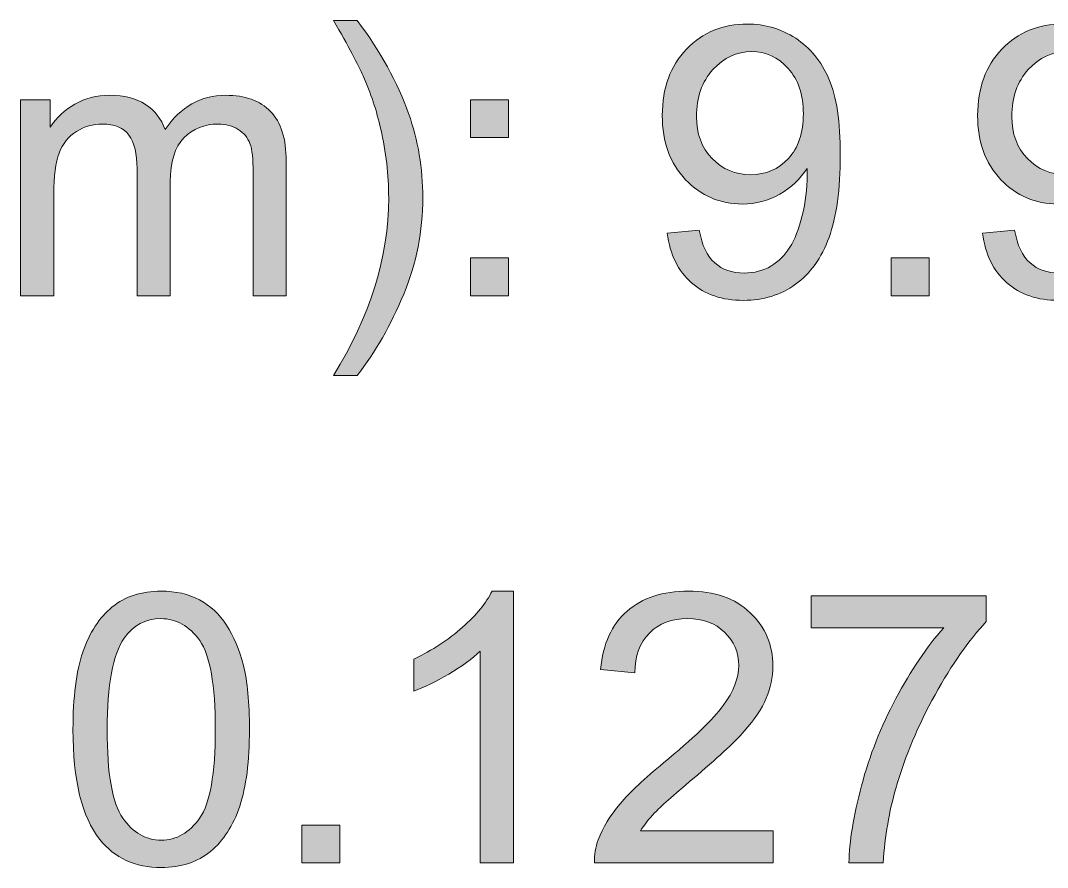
# Model space of a CAD drawing. Header units: inches. Extents: x 0.2 to 13, y -17.3 to -0.1.
# Drawn here: x 1.5497 to 2.0024, y -2.4678 to -2.0945 of the extents above; entities that cross this region are included whole.
import ezdxf

# ---------------------------------------------------------------- set-up
doc = ezdxf.new("R2010")
doc.units = ezdxf.units.IN
doc.header["$MEASUREMENT"] = 0
doc.layers.add('Layer 1', color=7, linetype='Continuous')

# ---------------------------------------------------------------- blocks, each defined once
blk = doc.blocks.new('block 10')
at = {"layer": 'Layer 1', "true_color": 0xffffff}
h = blk.add_hatch(color=7, dxfattribs=at)
h.dxf.hatch_style = 2
edge = h.paths.add_edge_path()
edge.add_spline(control_points=[(1.69817, -2.25089), (1.69817, -2.25089), (1.68768, -2.25089), (1.68768, -2.25089), (1.7039, -2.22485), (1.71201, -2.19878), (1.71201, -2.17268), (1.71201, -2.16248), (1.71084, -2.15236), (1.70851, -2.14233), (1.70667, -2.13419), (1.70409, -2.12638), (1.70078, -2.11889), (1.69866, -2.11401), (1.6943, -2.10587), (1.68768, -2.09448), (1.68768, -2.09448), (1.69817, -2.09448), (1.69817, -2.09448), (1.70837, -2.10809), (1.71592, -2.12177), (1.7208, -2.13549), (1.72498, -2.14732), (1.72706, -2.15969), (1.72706, -2.1726), (1.72706, -2.18725), (1.72426, -2.20141), (1.71864, -2.21508), (1.71303, -2.22875), (1.7062, -2.24069), (1.69817, -2.25089)], knot_values=[0, 0, 0, 0, 1, 1, 1, 2, 2, 2, 3, 3, 3, 4, 4, 4, 5, 5, 5, 6, 6, 6, 7, 7, 7, 8, 8, 8, 9, 9, 9, 10, 10, 10, 10], degree=3, periodic=1)
h = blk.add_hatch(color=7, dxfattribs=at)
h.dxf.hatch_style = 2
edge = h.paths.add_edge_path()
edge.add_spline(control_points=[(1.83481, -2.18823), (1.83481, -2.18823), (1.84889, -2.18692), (1.84889, -2.18692), (1.85008, -2.19354), (1.85236, -2.19834), (1.85573, -2.20133), (1.85909, -2.20431), (1.8634, -2.2058), (1.86867, -2.2058), (1.87317, -2.2058), (1.87712, -2.20477), (1.88051, -2.20271), (1.8839, -2.20065), (1.88668, -2.1979), (1.88885, -2.19445), (1.89102, -2.19101), (1.89284, -2.18635), (1.8943, -2.18049), (1.89577, -2.17464), (1.8965, -2.16867), (1.8965, -2.16259), (1.8965, -2.16194), (1.89647, -2.16096), (1.89642, -2.15966), (1.89349, -2.16433), (1.88949, -2.16811), (1.88441, -2.17101), (1.87934, -2.17392), (1.87385, -2.17537), (1.86793, -2.17537), (1.85806, -2.17537), (1.8497, -2.17179), (1.84287, -2.16463), (1.83603, -2.15746), (1.83261, -2.14802), (1.83261, -2.13631), (1.83261, -2.12421), (1.83618, -2.11447), (1.84332, -2.10709), (1.85045, -2.09971), (1.85939, -2.09602), (1.87013, -2.09602), (1.87789, -2.09602), (1.88498, -2.09811), (1.89141, -2.10229), (1.89784, -2.10647), (1.90272, -2.11242), (1.90606, -2.12015), (1.9094, -2.12788), (1.91106, -2.13907), (1.91106, -2.15372), (1.91106, -2.16897), (1.90941, -2.1811), (1.9061, -2.19014), (1.90279, -2.19917), (1.89787, -2.20605), (1.89133, -2.21077), (1.88479, -2.21549), (1.87713, -2.21785), (1.86834, -2.21785), (1.85901, -2.21785), (1.85139, -2.21526), (1.84547, -2.21008), (1.83956, -2.2049), (1.83601, -2.19761), (1.83481, -2.18823)], knot_values=[0, 0, 0, 0, 1, 1, 1, 2, 2, 2, 3, 3, 3, 4, 4, 4, 5, 5, 5, 6, 6, 6, 7, 7, 7, 8, 8, 8, 9, 9, 9, 10, 10, 10, 11, 11, 11, 12, 12, 12, 13, 13, 13, 14, 14, 14, 15, 15, 15, 16, 16, 16, 17, 17, 17, 18, 18, 18, 19, 19, 19, 20, 20, 20, 21, 21, 21, 22, 22, 22, 22], degree=3, periodic=1)
edge = h.paths.add_edge_path()
edge.add_spline(control_points=[(1.89479, -2.13557), (1.89479, -2.12716), (1.89255, -2.12049), (1.88808, -2.11555), (1.8836, -2.11062), (1.87821, -2.10815), (1.87192, -2.10815), (1.86541, -2.10815), (1.85974, -2.11081), (1.85491, -2.11612), (1.85008, -2.12144), (1.84767, -2.12833), (1.84767, -2.13679), (1.84767, -2.14439), (1.84996, -2.15056), (1.85455, -2.15531), (1.85913, -2.16005), (1.86479, -2.16243), (1.87151, -2.16243), (1.8783, -2.16243), (1.88387, -2.16005), (1.88824, -2.15531), (1.89261, -2.15056), (1.89479, -2.14398), (1.89479, -2.13557)], knot_values=[0, 0, 0, 0, 1, 1, 1, 2, 2, 2, 3, 3, 3, 4, 4, 4, 5, 5, 5, 6, 6, 6, 7, 7, 7, 8, 8, 8, 8], degree=3, periodic=1)
h = blk.add_hatch(color=7, dxfattribs=at)
h.dxf.hatch_style = 2
edge = h.paths.add_edge_path()
edge.add_spline(control_points=[(1.97381, -2.18823), (1.97381, -2.18823), (1.98789, -2.18692), (1.98789, -2.18692), (1.98908, -2.19354), (1.99136, -2.19834), (1.99472, -2.20133), (1.99809, -2.20431), (2.0024, -2.2058), (2.00766, -2.2058), (2.01217, -2.2058), (2.01611, -2.20477), (2.0195, -2.20271), (2.02289, -2.20065), (2.02568, -2.1979), (2.02785, -2.19445), (2.03002, -2.19101), (2.03183, -2.18635), (2.0333, -2.18049), (2.03476, -2.17464), (2.0355, -2.16867), (2.0355, -2.16259), (2.0355, -2.16194), (2.03547, -2.16096), (2.03541, -2.15966), (2.03248, -2.16433), (2.02848, -2.16811), (2.02341, -2.17101), (2.01834, -2.17392), (2.01284, -2.17537), (2.00693, -2.17537), (1.99706, -2.17537), (1.9887, -2.17179), (1.98187, -2.16463), (1.97503, -2.15746), (1.97161, -2.14802), (1.97161, -2.13631), (1.97161, -2.12421), (1.97518, -2.11447), (1.98231, -2.10709), (1.98945, -2.09971), (1.99839, -2.09602), (2.00913, -2.09602), (2.01689, -2.09602), (2.02398, -2.09811), (2.03041, -2.10229), (2.03684, -2.10647), (2.04172, -2.11242), (2.04506, -2.12015), (2.04839, -2.12788), (2.05006, -2.13907), (2.05006, -2.15372), (2.05006, -2.16897), (2.04841, -2.1811), (2.0451, -2.19014), (2.04179, -2.19917), (2.03687, -2.20605), (2.03033, -2.21077), (2.02379, -2.21549), (2.01613, -2.21785), (2.00734, -2.21785), (1.99801, -2.21785), (1.99038, -2.21526), (1.98447, -2.21008), (1.97856, -2.2049), (1.975, -2.19761), (1.97381, -2.18823)], knot_values=[0, 0, 0, 0, 1, 1, 1, 2, 2, 2, 3, 3, 3, 4, 4, 4, 5, 5, 5, 6, 6, 6, 7, 7, 7, 8, 8, 8, 9, 9, 9, 10, 10, 10, 11, 11, 11, 12, 12, 12, 13, 13, 13, 14, 14, 14, 15, 15, 15, 16, 16, 16, 17, 17, 17, 18, 18, 18, 19, 19, 19, 20, 20, 20, 21, 21, 21, 22, 22, 22, 22], degree=3, periodic=1)
edge = h.paths.add_edge_path()
edge.add_spline(control_points=[(2.03379, -2.13557), (2.03379, -2.12716), (2.03155, -2.12049), (2.02707, -2.11555), (2.0226, -2.11062), (2.01721, -2.10815), (2.01092, -2.10815), (2.00441, -2.10815), (1.99874, -2.11081), (1.99391, -2.11612), (1.98908, -2.12144), (1.98667, -2.12833), (1.98667, -2.13679), (1.98667, -2.14439), (1.98896, -2.15056), (1.99354, -2.15531), (1.99813, -2.16005), (2.00378, -2.16243), (2.01051, -2.16243), (2.01729, -2.16243), (2.02287, -2.16005), (2.02724, -2.15531), (2.0316, -2.15056), (2.03379, -2.14398), (2.03379, -2.13557)], knot_values=[0, 0, 0, 0, 1, 1, 1, 2, 2, 2, 3, 3, 3, 4, 4, 4, 5, 5, 5, 6, 6, 6, 7, 7, 7, 8, 8, 8, 8], degree=3, periodic=1)
h = blk.add_hatch(color=7, dxfattribs=at)
h.dxf.hatch_style = 2
edge = h.paths.add_edge_path()
edge.add_spline(control_points=[(1.54974, -2.21581), (1.54974, -2.21581), (1.54974, -2.12939), (1.54974, -2.12939), (1.54974, -2.12939), (1.56284, -2.12939), (1.56284, -2.12939), (1.56284, -2.12939), (1.56284, -2.14151), (1.56284, -2.14151), (1.56555, -2.13728), (1.56916, -2.13388), (1.57366, -2.1313), (1.57817, -2.12872), (1.58329, -2.12743), (1.58904, -2.12743), (1.59545, -2.12743), (1.60069, -2.12876), (1.60479, -2.13142), (1.60889, -2.13408), (1.61178, -2.1378), (1.61346, -2.14257), (1.62029, -2.13248), (1.62919, -2.12743), (1.64015, -2.12743), (1.64872, -2.12743), (1.65531, -2.12981), (1.65993, -2.13456), (1.66454, -2.1393), (1.66684, -2.14661), (1.66684, -2.15649), (1.66684, -2.15649), (1.66684, -2.21581), (1.66684, -2.21581), (1.66684, -2.21581), (1.65228, -2.21581), (1.65228, -2.21581), (1.65228, -2.21581), (1.65228, -2.16137), (1.65228, -2.16137), (1.65228, -2.15551), (1.6518, -2.15129), (1.65085, -2.14872), (1.6499, -2.14614), (1.64818, -2.14406), (1.64568, -2.14249), (1.64319, -2.14092), (1.64026, -2.14013), (1.6369, -2.14013), (1.63082, -2.14013), (1.62577, -2.14215), (1.62176, -2.14619), (1.61774, -2.15023), (1.61574, -2.1567), (1.61574, -2.1656), (1.61574, -2.1656), (1.61574, -2.21581), (1.61574, -2.21581), (1.61574, -2.21581), (1.60109, -2.21581), (1.60109, -2.21581), (1.60109, -2.21581), (1.60109, -2.15966), (1.60109, -2.15966), (1.60109, -2.15315), (1.59989, -2.14827), (1.59751, -2.14501), (1.59512, -2.14176), (1.59121, -2.14013), (1.58579, -2.14013), (1.58167, -2.14013), (1.57785, -2.14122), (1.57435, -2.14339), (1.57086, -2.14556), (1.56832, -2.14873), (1.56675, -2.15291), (1.56517, -2.15708), (1.56439, -2.16311), (1.56439, -2.17097), (1.56439, -2.17097), (1.56439, -2.21581), (1.56439, -2.21581), (1.56439, -2.21581), (1.54974, -2.21581), (1.54974, -2.21581)], knot_values=[0, 0, 0, 0, 1, 1, 1, 2, 2, 2, 3, 3, 3, 4, 4, 4, 5, 5, 5, 6, 6, 6, 7, 7, 7, 8, 8, 8, 9, 9, 9, 10, 10, 10, 11, 11, 11, 12, 12, 12, 13, 13, 13, 14, 14, 14, 15, 15, 15, 16, 16, 16, 17, 17, 17, 18, 18, 18, 19, 19, 19, 20, 20, 20, 21, 21, 21, 22, 22, 22, 23, 23, 23, 24, 24, 24, 25, 25, 25, 26, 26, 26, 27, 27, 27, 28, 28, 28, 28], degree=3, periodic=1)
h = blk.add_hatch(color=7, dxfattribs=at)
h.dxf.hatch_style = 2
h.paths.add_polyline_path([(1.74814, -2.14607), (1.74814, -2.12939), (1.76482, -2.12939), (1.76482, -2.14607)])
h.paths.add_polyline_path([(1.74814, -2.21581), (1.74814, -2.19913), (1.76482, -2.19913), (1.76482, -2.21581)])
h = blk.add_hatch(color=7, dxfattribs=at)
h.dxf.hatch_style = 2
h.paths.add_polyline_path([(1.93353, -2.21581), (1.93353, -2.19913), (1.95021, -2.19913), (1.95021, -2.21581)])
at = {"layer": 'Layer 1', "lineweight": 0}
for points in [[(1.74814, -2.14607), (1.74814, -2.12939), (1.76482, -2.12939), (1.76482, -2.14607), (1.74814, -2.14607)], [(1.74814, -2.21581), (1.74814, -2.19913), (1.76482, -2.19913), (1.76482, -2.21581), (1.74814, -2.21581)], [(1.93353, -2.21581), (1.93353, -2.19913), (1.95021, -2.19913), (1.95021, -2.21581), (1.93353, -2.21581)]]:
    blk.add_lwpolyline(points, dxfattribs=at)
for points, knots in [([(1.69817, -2.25089), (1.69817, -2.25089), (1.68768, -2.25089), (1.68768, -2.25089), (1.7039, -2.22485), (1.71201, -2.19878), (1.71201, -2.17268), (1.71201, -2.16248), (1.71084, -2.15236), (1.70851, -2.14233), (1.70667, -2.13419), (1.70409, -2.12638), (1.70078, -2.11889), (1.69866, -2.11401), (1.6943, -2.10587), (1.68768, -2.09448), (1.68768, -2.09448), (1.69817, -2.09448), (1.69817, -2.09448), (1.70837, -2.10809), (1.71592, -2.12177), (1.7208, -2.13549), (1.72498, -2.14732), (1.72706, -2.15969), (1.72706, -2.1726), (1.72706, -2.18725), (1.72426, -2.20141), (1.71864, -2.21508), (1.71303, -2.22875), (1.7062, -2.24069), (1.69817, -2.25089)], [0, 0, 0, 0, 1, 1, 1, 2, 2, 2, 3, 3, 3, 4, 4, 4, 5, 5, 5, 6, 6, 6, 7, 7, 7, 8, 8, 8, 9, 9, 9, 10, 10, 10, 10]), ([(1.83481, -2.18823), (1.83481, -2.18823), (1.84889, -2.18692), (1.84889, -2.18692), (1.85008, -2.19354), (1.85236, -2.19834), (1.85573, -2.20133), (1.85909, -2.20431), (1.8634, -2.2058), (1.86867, -2.2058), (1.87317, -2.2058), (1.87712, -2.20477), (1.88051, -2.20271), (1.8839, -2.20065), (1.88668, -2.1979), (1.88885, -2.19445), (1.89102, -2.19101), (1.89284, -2.18635), (1.8943, -2.18049), (1.89577, -2.17464), (1.8965, -2.16867), (1.8965, -2.16259), (1.8965, -2.16194), (1.89647, -2.16096), (1.89642, -2.15966), (1.89349, -2.16433), (1.88949, -2.16811), (1.88441, -2.17101), (1.87934, -2.17392), (1.87385, -2.17537), (1.86793, -2.17537), (1.85806, -2.17537), (1.8497, -2.17179), (1.84287, -2.16463), (1.83603, -2.15746), (1.83261, -2.14802), (1.83261, -2.13631), (1.83261, -2.12421), (1.83618, -2.11447), (1.84332, -2.10709), (1.85045, -2.09971), (1.85939, -2.09602), (1.87013, -2.09602), (1.87789, -2.09602), (1.88498, -2.09811), (1.89141, -2.10229), (1.89784, -2.10647), (1.90272, -2.11242), (1.90606, -2.12015), (1.9094, -2.12788), (1.91106, -2.13907), (1.91106, -2.15372), (1.91106, -2.16897), (1.90941, -2.1811), (1.9061, -2.19014), (1.90279, -2.19917), (1.89787, -2.20605), (1.89133, -2.21077), (1.88479, -2.21549), (1.87713, -2.21785), (1.86834, -2.21785), (1.85901, -2.21785), (1.85139, -2.21526), (1.84547, -2.21008), (1.83956, -2.2049), (1.83601, -2.19761), (1.83481, -2.18823)], [0, 0, 0, 0, 1, 1, 1, 2, 2, 2, 3, 3, 3, 4, 4, 4, 5, 5, 5, 6, 6, 6, 7, 7, 7, 8, 8, 8, 9, 9, 9, 10, 10, 10, 11, 11, 11, 12, 12, 12, 13, 13, 13, 14, 14, 14, 15, 15, 15, 16, 16, 16, 17, 17, 17, 18, 18, 18, 19, 19, 19, 20, 20, 20, 21, 21, 21, 22, 22, 22, 22]), ([(1.97381, -2.18823), (1.97381, -2.18823), (1.98789, -2.18692), (1.98789, -2.18692), (1.98908, -2.19354), (1.99136, -2.19834), (1.99472, -2.20133), (1.99809, -2.20431), (2.0024, -2.2058), (2.00766, -2.2058), (2.01217, -2.2058), (2.01611, -2.20477), (2.0195, -2.20271), (2.02289, -2.20065), (2.02568, -2.1979), (2.02785, -2.19445), (2.03002, -2.19101), (2.03183, -2.18635), (2.0333, -2.18049), (2.03476, -2.17464), (2.0355, -2.16867), (2.0355, -2.16259), (2.0355, -2.16194), (2.03547, -2.16096), (2.03541, -2.15966), (2.03248, -2.16433), (2.02848, -2.16811), (2.02341, -2.17101), (2.01834, -2.17392), (2.01284, -2.17537), (2.00693, -2.17537), (1.99706, -2.17537), (1.9887, -2.17179), (1.98187, -2.16463), (1.97503, -2.15746), (1.97161, -2.14802), (1.97161, -2.13631), (1.97161, -2.12421), (1.97518, -2.11447), (1.98231, -2.10709), (1.98945, -2.09971), (1.99839, -2.09602), (2.00913, -2.09602), (2.01689, -2.09602), (2.02398, -2.09811), (2.03041, -2.10229), (2.03684, -2.10647), (2.04172, -2.11242), (2.04506, -2.12015), (2.04839, -2.12788), (2.05006, -2.13907), (2.05006, -2.15372), (2.05006, -2.16897), (2.04841, -2.1811), (2.0451, -2.19014), (2.04179, -2.19917), (2.03687, -2.20605), (2.03033, -2.21077), (2.02379, -2.21549), (2.01613, -2.21785), (2.00734, -2.21785), (1.99801, -2.21785), (1.99038, -2.21526), (1.98447, -2.21008), (1.97856, -2.2049), (1.975, -2.19761), (1.97381, -2.18823)], [0, 0, 0, 0, 1, 1, 1, 2, 2, 2, 3, 3, 3, 4, 4, 4, 5, 5, 5, 6, 6, 6, 7, 7, 7, 8, 8, 8, 9, 9, 9, 10, 10, 10, 11, 11, 11, 12, 12, 12, 13, 13, 13, 14, 14, 14, 15, 15, 15, 16, 16, 16, 17, 17, 17, 18, 18, 18, 19, 19, 19, 20, 20, 20, 21, 21, 21, 22, 22, 22, 22]), ([(1.89479, -2.13557), (1.89479, -2.12716), (1.89255, -2.12049), (1.88808, -2.11555), (1.8836, -2.11062), (1.87821, -2.10815), (1.87192, -2.10815), (1.86541, -2.10815), (1.85974, -2.11081), (1.85491, -2.11612), (1.85008, -2.12144), (1.84767, -2.12833), (1.84767, -2.13679), (1.84767, -2.14439), (1.84996, -2.15056), (1.85455, -2.15531), (1.85913, -2.16005), (1.86479, -2.16243), (1.87151, -2.16243), (1.8783, -2.16243), (1.88387, -2.16005), (1.88824, -2.15531), (1.89261, -2.15056), (1.89479, -2.14398), (1.89479, -2.13557)], [0, 0, 0, 0, 1, 1, 1, 2, 2, 2, 3, 3, 3, 4, 4, 4, 5, 5, 5, 6, 6, 6, 7, 7, 7, 8, 8, 8, 8]), ([(2.03379, -2.13557), (2.03379, -2.12716), (2.03155, -2.12049), (2.02707, -2.11555), (2.0226, -2.11062), (2.01721, -2.10815), (2.01092, -2.10815), (2.00441, -2.10815), (1.99874, -2.11081), (1.99391, -2.11612), (1.98908, -2.12144), (1.98667, -2.12833), (1.98667, -2.13679), (1.98667, -2.14439), (1.98896, -2.15056), (1.99354, -2.15531), (1.99813, -2.16005), (2.00378, -2.16243), (2.01051, -2.16243), (2.01729, -2.16243), (2.02287, -2.16005), (2.02724, -2.15531), (2.0316, -2.15056), (2.03379, -2.14398), (2.03379, -2.13557)], [0, 0, 0, 0, 1, 1, 1, 2, 2, 2, 3, 3, 3, 4, 4, 4, 5, 5, 5, 6, 6, 6, 7, 7, 7, 8, 8, 8, 8]), ([(1.54974, -2.21581), (1.54974, -2.21581), (1.54974, -2.12939), (1.54974, -2.12939), (1.54974, -2.12939), (1.56284, -2.12939), (1.56284, -2.12939), (1.56284, -2.12939), (1.56284, -2.14151), (1.56284, -2.14151), (1.56555, -2.13728), (1.56916, -2.13388), (1.57366, -2.1313), (1.57817, -2.12872), (1.58329, -2.12743), (1.58904, -2.12743), (1.59545, -2.12743), (1.60069, -2.12876), (1.60479, -2.13142), (1.60889, -2.13408), (1.61178, -2.1378), (1.61346, -2.14257), (1.62029, -2.13248), (1.62919, -2.12743), (1.64015, -2.12743), (1.64872, -2.12743), (1.65531, -2.12981), (1.65993, -2.13456), (1.66454, -2.1393), (1.66684, -2.14661), (1.66684, -2.15649), (1.66684, -2.15649), (1.66684, -2.21581), (1.66684, -2.21581), (1.66684, -2.21581), (1.65228, -2.21581), (1.65228, -2.21581), (1.65228, -2.21581), (1.65228, -2.16137), (1.65228, -2.16137), (1.65228, -2.15551), (1.6518, -2.15129), (1.65085, -2.14872), (1.6499, -2.14614), (1.64818, -2.14406), (1.64568, -2.14249), (1.64319, -2.14092), (1.64026, -2.14013), (1.6369, -2.14013), (1.63082, -2.14013), (1.62577, -2.14215), (1.62176, -2.14619), (1.61774, -2.15023), (1.61574, -2.1567), (1.61574, -2.1656), (1.61574, -2.1656), (1.61574, -2.21581), (1.61574, -2.21581), (1.61574, -2.21581), (1.60109, -2.21581), (1.60109, -2.21581), (1.60109, -2.21581), (1.60109, -2.15966), (1.60109, -2.15966), (1.60109, -2.15315), (1.59989, -2.14827), (1.59751, -2.14501), (1.59512, -2.14176), (1.59121, -2.14013), (1.58579, -2.14013), (1.58167, -2.14013), (1.57785, -2.14122), (1.57435, -2.14339), (1.57086, -2.14556), (1.56832, -2.14873), (1.56675, -2.15291), (1.56517, -2.15708), (1.56439, -2.16311), (1.56439, -2.17097), (1.56439, -2.17097), (1.56439, -2.21581), (1.56439, -2.21581), (1.56439, -2.21581), (1.54974, -2.21581), (1.54974, -2.21581)], [0, 0, 0, 0, 1, 1, 1, 2, 2, 2, 3, 3, 3, 4, 4, 4, 5, 5, 5, 6, 6, 6, 7, 7, 7, 8, 8, 8, 9, 9, 9, 10, 10, 10, 11, 11, 11, 12, 12, 12, 13, 13, 13, 14, 14, 14, 15, 15, 15, 16, 16, 16, 17, 17, 17, 18, 18, 18, 19, 19, 19, 20, 20, 20, 21, 21, 21, 22, 22, 22, 23, 23, 23, 24, 24, 24, 25, 25, 25, 26, 26, 26, 27, 27, 27, 28, 28, 28, 28])]:
    blk.add_open_spline(points, degree=3, knots=knots, dxfattribs=at)
blk = doc.blocks.new('block 11')
at = {"layer": 'Layer 1', "true_color": 0xffffff}
h = blk.add_hatch(color=7, dxfattribs=at)
h.dxf.hatch_style = 2
edge = h.paths.add_edge_path()
edge.add_spline(control_points=[(1.57285, -2.40698), (1.57285, -2.39287), (1.5743, -2.38152), (1.5772, -2.37292), (1.58011, -2.36432), (1.58442, -2.35769), (1.59014, -2.35302), (1.59587, -2.34835), (1.60307, -2.34602), (1.61175, -2.34602), (1.61815, -2.34602), (1.62377, -2.34731), (1.62859, -2.34989), (1.63342, -2.35246), (1.63741, -2.35618), (1.64056, -2.36104), (1.6437, -2.36589), (1.64617, -2.37181), (1.64796, -2.37878), (1.64975, -2.38575), (1.65065, -2.39515), (1.65065, -2.40698), (1.65065, -2.42097), (1.64921, -2.43227), (1.64634, -2.44087), (1.64346, -2.44947), (1.63916, -2.45612), (1.63344, -2.46081), (1.62771, -2.4655), (1.62048, -2.46785), (1.61175, -2.46785), (1.60025, -2.46785), (1.59121, -2.46372), (1.58465, -2.45548), (1.57678, -2.44555), (1.57285, -2.42938), (1.57285, -2.40698)], knot_values=[0, 0, 0, 0, 1, 1, 1, 2, 2, 2, 3, 3, 3, 4, 4, 4, 5, 5, 5, 6, 6, 6, 7, 7, 7, 8, 8, 8, 9, 9, 9, 10, 10, 10, 11, 11, 11, 12, 12, 12, 12], degree=3, periodic=1)
edge = h.paths.add_edge_path()
edge.add_spline(control_points=[(1.5879, -2.40698), (1.5879, -2.42656), (1.5902, -2.4396), (1.59478, -2.44608), (1.59937, -2.45256), (1.60502, -2.4558), (1.61175, -2.4558), (1.61848, -2.4558), (1.62413, -2.45255), (1.62872, -2.44604), (1.6333, -2.43953), (1.63559, -2.42651), (1.63559, -2.40698), (1.63559, -2.38734), (1.6333, -2.37429), (1.62872, -2.36783), (1.62413, -2.36138), (1.61842, -2.35815), (1.61159, -2.35815), (1.60486, -2.35815), (1.59949, -2.361), (1.59547, -2.36669), (1.59043, -2.37396), (1.5879, -2.38739), (1.5879, -2.40698)], knot_values=[0, 0, 0, 0, 1, 1, 1, 2, 2, 2, 3, 3, 3, 4, 4, 4, 5, 5, 5, 6, 6, 6, 7, 7, 7, 8, 8, 8, 8], degree=3, periodic=1)
h = blk.add_hatch(color=7, dxfattribs=at)
h.dxf.hatch_style = 2
edge = h.paths.add_edge_path()
edge.add_spline(control_points=[(1.76702, -2.46581), (1.76702, -2.46581), (1.75237, -2.46581), (1.75237, -2.46581), (1.75237, -2.46581), (1.75237, -2.37247), (1.75237, -2.37247), (1.74885, -2.37583), (1.74422, -2.3792), (1.7385, -2.38256), (1.73277, -2.38593), (1.72763, -2.38845), (1.72308, -2.39013), (1.72308, -2.39013), (1.72308, -2.37597), (1.72308, -2.37597), (1.73127, -2.37212), (1.73843, -2.36745), (1.74456, -2.36197), (1.75069, -2.35649), (1.75503, -2.35118), (1.75758, -2.34602), (1.75758, -2.34602), (1.76702, -2.34602), (1.76702, -2.34602), (1.76702, -2.34602), (1.76702, -2.46581), (1.76702, -2.46581)], knot_values=[0, 0, 0, 0, 1, 1, 1, 2, 2, 2, 3, 3, 3, 4, 4, 4, 5, 5, 5, 6, 6, 6, 7, 7, 7, 8, 8, 8, 9, 9, 9, 9], degree=3, periodic=1)
h = blk.add_hatch(color=7, dxfattribs=at)
h.dxf.hatch_style = 2
edge = h.paths.add_edge_path()
edge.add_spline(control_points=[(1.88152, -2.45173), (1.88152, -2.45173), (1.88152, -2.46581), (1.88152, -2.46581), (1.88152, -2.46581), (1.80267, -2.46581), (1.80267, -2.46581), (1.80256, -2.46229), (1.80313, -2.4589), (1.80438, -2.45564), (1.80638, -2.45027), (1.8096, -2.44498), (1.81402, -2.43977), (1.81844, -2.43456), (1.82483, -2.42854), (1.83318, -2.42171), (1.84615, -2.41107), (1.85491, -2.40265), (1.85947, -2.39644), (1.86403, -2.39022), (1.86631, -2.38435), (1.86631, -2.37882), (1.86631, -2.37301), (1.86423, -2.36812), (1.86008, -2.36413), (1.85593, -2.36014), (1.85052, -2.35815), (1.84384, -2.35815), (1.83679, -2.35815), (1.83115, -2.36026), (1.82692, -2.3645), (1.82269, -2.36873), (1.82054, -2.37459), (1.82049, -2.38207), (1.82049, -2.38207), (1.80543, -2.38053), (1.80543, -2.38053), (1.80646, -2.3693), (1.81034, -2.36074), (1.81707, -2.35485), (1.8238, -2.34897), (1.83283, -2.34602), (1.84417, -2.34602), (1.85562, -2.34602), (1.86468, -2.3492), (1.87135, -2.35554), (1.87802, -2.36189), (1.88136, -2.36976), (1.88136, -2.37914), (1.88136, -2.38392), (1.88038, -2.38861), (1.87843, -2.39322), (1.87648, -2.39783), (1.87324, -2.40269), (1.86871, -2.40779), (1.86418, -2.41289), (1.85665, -2.41989), (1.84612, -2.42879), (1.83733, -2.43616), (1.83169, -2.44117), (1.8292, -2.4438), (1.8267, -2.44643), (1.82464, -2.44908), (1.82301, -2.45173), (1.82301, -2.45173), (1.88152, -2.45173), (1.88152, -2.45173)], knot_values=[0, 0, 0, 0, 1, 1, 1, 2, 2, 2, 3, 3, 3, 4, 4, 4, 5, 5, 5, 6, 6, 6, 7, 7, 7, 8, 8, 8, 9, 9, 9, 10, 10, 10, 11, 11, 11, 12, 12, 12, 13, 13, 13, 14, 14, 14, 15, 15, 15, 16, 16, 16, 17, 17, 17, 18, 18, 18, 19, 19, 19, 20, 20, 20, 21, 21, 21, 22, 22, 22, 22], degree=3, periodic=1)
h = blk.add_hatch(color=7, dxfattribs=at)
h.dxf.hatch_style = 2
edge = h.paths.add_edge_path()
edge.add_spline(control_points=[(1.89821, -2.36214), (1.89821, -2.36214), (1.89821, -2.34806), (1.89821, -2.34806), (1.89821, -2.34806), (1.97544, -2.34806), (1.97544, -2.34806), (1.97544, -2.34806), (1.97544, -2.35945), (1.97544, -2.35945), (1.96784, -2.36753), (1.96031, -2.37828), (1.95285, -2.39168), (1.94539, -2.40508), (1.93963, -2.41886), (1.93556, -2.43302), (1.93263, -2.443), (1.93076, -2.45393), (1.92995, -2.46581), (1.92995, -2.46581), (1.91489, -2.46581), (1.91489, -2.46581), (1.91505, -2.45643), (1.9169, -2.44509), (1.92042, -2.4318), (1.92395, -2.4185), (1.92901, -2.40569), (1.9356, -2.39334), (1.94219, -2.381), (1.94921, -2.3706), (1.95664, -2.36214), (1.95664, -2.36214), (1.89821, -2.36214), (1.89821, -2.36214)], knot_values=[0, 0, 0, 0, 1, 1, 1, 2, 2, 2, 3, 3, 3, 4, 4, 4, 5, 5, 5, 6, 6, 6, 7, 7, 7, 8, 8, 8, 9, 9, 9, 10, 10, 10, 11, 11, 11, 11], degree=3, periodic=1)
h = blk.add_hatch(color=7, dxfattribs=at)
h.dxf.hatch_style = 2
h.paths.add_polyline_path([(1.67376, -2.46581), (1.67376, -2.44913), (1.69044, -2.44913), (1.69044, -2.46581)])
at = {"layer": 'Layer 1', "lineweight": 0}
blk.add_lwpolyline([(1.67376, -2.46581), (1.67376, -2.44913), (1.69044, -2.44913), (1.69044, -2.46581), (1.67376, -2.46581)], dxfattribs=at)
for points, knots in [([(1.57285, -2.40698), (1.57285, -2.39287), (1.5743, -2.38152), (1.5772, -2.37292), (1.58011, -2.36432), (1.58442, -2.35769), (1.59014, -2.35302), (1.59587, -2.34835), (1.60307, -2.34602), (1.61175, -2.34602), (1.61815, -2.34602), (1.62377, -2.34731), (1.62859, -2.34989), (1.63342, -2.35246), (1.63741, -2.35618), (1.64056, -2.36104), (1.6437, -2.36589), (1.64617, -2.37181), (1.64796, -2.37878), (1.64975, -2.38575), (1.65065, -2.39515), (1.65065, -2.40698), (1.65065, -2.42097), (1.64921, -2.43227), (1.64634, -2.44087), (1.64346, -2.44947), (1.63916, -2.45612), (1.63344, -2.46081), (1.62771, -2.4655), (1.62048, -2.46785), (1.61175, -2.46785), (1.60025, -2.46785), (1.59121, -2.46372), (1.58465, -2.45548), (1.57678, -2.44555), (1.57285, -2.42938), (1.57285, -2.40698)], [0, 0, 0, 0, 1, 1, 1, 2, 2, 2, 3, 3, 3, 4, 4, 4, 5, 5, 5, 6, 6, 6, 7, 7, 7, 8, 8, 8, 9, 9, 9, 10, 10, 10, 11, 11, 11, 12, 12, 12, 12]), ([(1.76702, -2.46581), (1.76702, -2.46581), (1.75237, -2.46581), (1.75237, -2.46581), (1.75237, -2.46581), (1.75237, -2.37247), (1.75237, -2.37247), (1.74885, -2.37583), (1.74422, -2.3792), (1.7385, -2.38256), (1.73277, -2.38593), (1.72763, -2.38845), (1.72308, -2.39013), (1.72308, -2.39013), (1.72308, -2.37597), (1.72308, -2.37597), (1.73127, -2.37212), (1.73843, -2.36745), (1.74456, -2.36197), (1.75069, -2.35649), (1.75503, -2.35118), (1.75758, -2.34602), (1.75758, -2.34602), (1.76702, -2.34602), (1.76702, -2.34602), (1.76702, -2.34602), (1.76702, -2.46581), (1.76702, -2.46581)], [0, 0, 0, 0, 1, 1, 1, 2, 2, 2, 3, 3, 3, 4, 4, 4, 5, 5, 5, 6, 6, 6, 7, 7, 7, 8, 8, 8, 9, 9, 9, 9]), ([(1.88152, -2.45173), (1.88152, -2.45173), (1.88152, -2.46581), (1.88152, -2.46581), (1.88152, -2.46581), (1.80267, -2.46581), (1.80267, -2.46581), (1.80256, -2.46229), (1.80313, -2.4589), (1.80438, -2.45564), (1.80638, -2.45027), (1.8096, -2.44498), (1.81402, -2.43977), (1.81844, -2.43456), (1.82483, -2.42854), (1.83318, -2.42171), (1.84615, -2.41107), (1.85491, -2.40265), (1.85947, -2.39644), (1.86403, -2.39022), (1.86631, -2.38435), (1.86631, -2.37882), (1.86631, -2.37301), (1.86423, -2.36812), (1.86008, -2.36413), (1.85593, -2.36014), (1.85052, -2.35815), (1.84384, -2.35815), (1.83679, -2.35815), (1.83115, -2.36026), (1.82692, -2.3645), (1.82269, -2.36873), (1.82054, -2.37459), (1.82049, -2.38207), (1.82049, -2.38207), (1.80543, -2.38053), (1.80543, -2.38053), (1.80646, -2.3693), (1.81034, -2.36074), (1.81707, -2.35485), (1.8238, -2.34897), (1.83283, -2.34602), (1.84417, -2.34602), (1.85562, -2.34602), (1.86468, -2.3492), (1.87135, -2.35554), (1.87802, -2.36189), (1.88136, -2.36976), (1.88136, -2.37914), (1.88136, -2.38392), (1.88038, -2.38861), (1.87843, -2.39322), (1.87648, -2.39783), (1.87324, -2.40269), (1.86871, -2.40779), (1.86418, -2.41289), (1.85665, -2.41989), (1.84612, -2.42879), (1.83733, -2.43616), (1.83169, -2.44117), (1.8292, -2.4438), (1.8267, -2.44643), (1.82464, -2.44908), (1.82301, -2.45173), (1.82301, -2.45173), (1.88152, -2.45173), (1.88152, -2.45173)], [0, 0, 0, 0, 1, 1, 1, 2, 2, 2, 3, 3, 3, 4, 4, 4, 5, 5, 5, 6, 6, 6, 7, 7, 7, 8, 8, 8, 9, 9, 9, 10, 10, 10, 11, 11, 11, 12, 12, 12, 13, 13, 13, 14, 14, 14, 15, 15, 15, 16, 16, 16, 17, 17, 17, 18, 18, 18, 19, 19, 19, 20, 20, 20, 21, 21, 21, 22, 22, 22, 22]), ([(1.89821, -2.36214), (1.89821, -2.36214), (1.89821, -2.34806), (1.89821, -2.34806), (1.89821, -2.34806), (1.97544, -2.34806), (1.97544, -2.34806), (1.97544, -2.34806), (1.97544, -2.35945), (1.97544, -2.35945), (1.96784, -2.36753), (1.96031, -2.37828), (1.95285, -2.39168), (1.94539, -2.40508), (1.93963, -2.41886), (1.93556, -2.43302), (1.93263, -2.443), (1.93076, -2.45393), (1.92995, -2.46581), (1.92995, -2.46581), (1.91489, -2.46581), (1.91489, -2.46581), (1.91505, -2.45643), (1.9169, -2.44509), (1.92042, -2.4318), (1.92395, -2.4185), (1.92901, -2.40569), (1.9356, -2.39334), (1.94219, -2.381), (1.94921, -2.3706), (1.95664, -2.36214), (1.95664, -2.36214), (1.89821, -2.36214), (1.89821, -2.36214)], [0, 0, 0, 0, 1, 1, 1, 2, 2, 2, 3, 3, 3, 4, 4, 4, 5, 5, 5, 6, 6, 6, 7, 7, 7, 8, 8, 8, 9, 9, 9, 10, 10, 10, 11, 11, 11, 11]), ([(1.5879, -2.40698), (1.5879, -2.42656), (1.5902, -2.4396), (1.59478, -2.44608), (1.59937, -2.45256), (1.60502, -2.4558), (1.61175, -2.4558), (1.61848, -2.4558), (1.62413, -2.45255), (1.62872, -2.44604), (1.6333, -2.43953), (1.63559, -2.42651), (1.63559, -2.40698), (1.63559, -2.38734), (1.6333, -2.37429), (1.62872, -2.36783), (1.62413, -2.36138), (1.61842, -2.35815), (1.61159, -2.35815), (1.60486, -2.35815), (1.59949, -2.361), (1.59547, -2.36669), (1.59043, -2.37396), (1.5879, -2.38739), (1.5879, -2.40698)], [0, 0, 0, 0, 1, 1, 1, 2, 2, 2, 3, 3, 3, 4, 4, 4, 5, 5, 5, 6, 6, 6, 7, 7, 7, 8, 8, 8, 8])]:
    blk.add_open_spline(points, degree=3, knots=knots, dxfattribs=at)
blk = doc.blocks.new('block 2')
at = {"layer": 'Layer 1'}
for name in ['block 10', 'block 11']:
    blk.add_blockref(name, (0, 0), dxfattribs=at)

msp = doc.modelspace()

# ---------------------------------------------------------------- block references
at = {"layer": 'Layer 1'}
msp.add_blockref('block 2', (0, 0), dxfattribs=at)

doc.saveas('drawing.dxf')
